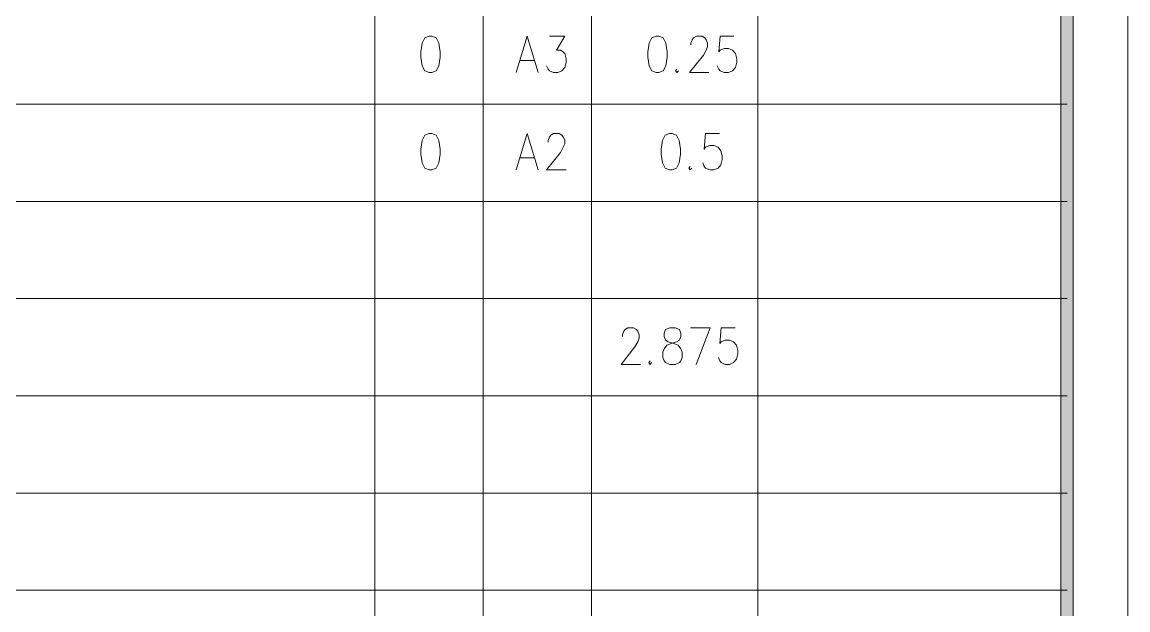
# Model space of a CAD drawing. Header units: millimetres. Extents: x 0 to 207, y 0 to 293.
# Drawn here: x 117.4 to 206.9, y 147.4 to 195.1 of the extents above; entities that cross this region are included whole.
import ezdxf

# ---------------------------------------------------------------- set-up
doc = ezdxf.new("R2010")
doc.units = ezdxf.units.MM

msp = doc.modelspace()

# ---------------------------------------------------------------- hatches: boundary and pattern name
h = msp.add_hatch(color=0)
h.dxf.hatch_style = 2
h.paths.add_polyline_path([(202.483861, 4.434417), (201.499611, 5.418667), (201.499611, 287.224611), (202.483861, 288.208861)])

# ---------------------------------------------------------------- linework, layer by layer
at = {"color": 0, "lineweight": 0}
for points in [[(0, 0), (206.918278, 0), (206.918278, 292.643278), (0, 292.643278)], [(202.483861, 4.434417), (201.499611, 5.418667), (201.499611, 287.224611), (202.483861, 288.208861)], [(150.322139, 193.957222), (149.983472, 193.816111), (149.757694, 193.392778), (149.644806, 192.69075), (149.644806, 192.267417), (149.757694, 191.561861), (149.983472, 191.142056), (150.322139, 191.000944), (150.544389, 191.000944), (150.883056, 191.142056), (151.108833, 191.561861), (151.221722, 192.267417), (151.221722, 192.69075), (151.108833, 193.392778), (150.883056, 193.816111), (150.544389, 193.957222)], [(168.705389, 193.957222), (168.366722, 193.816111), (168.144472, 193.392778), (168.031583, 192.69075), (168.031583, 192.267417), (168.144472, 191.561861), (168.366722, 191.142056), (168.705389, 191.000944), (168.931167, 191.000944), (169.269833, 191.142056), (169.495611, 191.561861), (169.6085, 192.267417), (169.6085, 192.69075), (169.495611, 193.392778), (169.269833, 193.816111), (168.931167, 193.957222)], [(150.322139, 186.072639), (149.983472, 185.931528), (149.757694, 185.511722), (149.644806, 184.806167), (149.644806, 184.382833), (149.757694, 183.680806), (149.983472, 183.257472), (150.322139, 183.116361), (150.544389, 183.116361), (150.883056, 183.257472), (151.108833, 183.680806), (151.221722, 184.382833), (151.221722, 184.806167), (151.108833, 185.511722), (150.883056, 185.931528), (150.544389, 186.072639)], [(169.784889, 186.072639), (169.446222, 185.931528), (169.223972, 185.511722), (169.111083, 184.806167), (169.111083, 184.382833), (169.223972, 183.680806), (169.446222, 183.257472), (169.784889, 183.116361), (170.010667, 183.116361), (170.349333, 183.257472), (170.575111, 183.680806), (170.688, 184.382833), (170.688, 184.806167), (170.575111, 185.511722), (170.349333, 185.931528), (170.010667, 186.072639)], [(169.806056, 170.307), (169.467389, 170.165889), (169.3545, 169.887194), (169.3545, 169.604972), (169.467389, 169.32275), (169.693167, 169.181639), (170.144722, 169.040528), (170.479861, 168.899417), (170.705639, 168.620722), (170.818528, 168.3385), (170.818528, 167.915167), (170.705639, 167.632944), (170.59275, 167.491833), (170.257611, 167.350722), (169.806056, 167.350722), (169.467389, 167.491833), (169.3545, 167.632944), (169.241611, 167.915167), (169.241611, 168.3385), (169.3545, 168.620722), (169.580278, 168.899417), (169.918944, 169.040528), (170.3705, 169.181639), (170.59275, 169.32275), (170.705639, 169.604972), (170.705639, 169.887194), (170.59275, 170.165889), (170.257611, 170.307)]]:
    msp.add_lwpolyline(points, close=True, dxfattribs=at)
for points in [[(145.923, 242.637028), (145.923, 15.889111)], [(154.696583, 242.637028), (154.696583, 15.889111)], [(163.470167, 242.637028), (163.470167, 15.889111)], [(176.949806, 242.637028), (176.949806, 15.889111)], [(157.360056, 191.000944), (158.259639, 193.957222), (159.16275, 191.000944)], [(160.062333, 193.957222), (161.300583, 193.957222), (160.626778, 192.831861), (160.961917, 192.831861), (161.187694, 192.69075), (161.300583, 192.549639), (161.413472, 192.126306), (161.413472, 191.844083), (161.300583, 191.424278), (161.074806, 191.142056), (160.739667, 191.000944), (160.401, 191.000944), (160.062333, 191.142056), (159.949444, 191.283167), (159.836556, 191.561861)], [(171.520556, 193.251667), (171.520556, 193.392778), (171.633444, 193.675), (171.746333, 193.816111), (171.972111, 193.957222), (172.423667, 193.957222), (172.645917, 193.816111), (172.758806, 193.675), (172.871694, 193.392778), (172.871694, 193.110556), (172.758806, 192.831861), (172.536556, 192.408528), (171.407667, 191.000944), (172.984583, 191.000944)], [(175.013056, 193.957222), (173.887694, 193.957222), (173.774806, 192.69075), (173.887694, 192.831861), (174.222833, 192.969444), (174.5615, 192.969444), (174.900167, 192.831861), (175.125944, 192.549639), (175.238833, 192.126306), (175.238833, 191.844083), (175.125944, 191.424278), (174.900167, 191.142056), (174.5615, 191.000944), (174.222833, 191.000944), (173.887694, 191.142056), (173.774806, 191.283167), (173.661917, 191.561861)], [(157.698722, 191.985194), (158.824083, 191.985194)], [(170.395194, 191.283167), (170.282306, 191.142056), (170.395194, 191.000944), (170.508083, 191.142056)], [(25.124833, 188.443306), (201.9935, 188.443306)], [(157.360056, 183.116361), (158.259639, 186.072639), (159.16275, 183.116361)], [(159.949444, 185.370611), (159.949444, 185.511722), (160.062333, 185.790417), (160.175222, 185.931528), (160.401, 186.072639), (160.849028, 186.072639), (161.074806, 185.931528), (161.187694, 185.790417), (161.300583, 185.511722), (161.300583, 185.2295), (161.187694, 184.947278), (160.961917, 184.523944), (159.836556, 183.116361), (161.413472, 183.116361)], [(173.838306, 186.072639), (172.712944, 186.072639), (172.600056, 184.806167), (172.712944, 184.947278), (173.051611, 185.088389), (173.390278, 185.088389), (173.725417, 184.947278), (173.951194, 184.665056), (174.064083, 184.24525), (174.064083, 183.963028), (173.951194, 183.539694), (173.725417, 183.257472), (173.390278, 183.116361), (173.051611, 183.116361), (172.712944, 183.257472), (172.600056, 183.398583), (172.487167, 183.680806)], [(157.698722, 184.104139), (158.824083, 184.104139)], [(171.474694, 183.398583), (171.361806, 183.257472), (171.474694, 183.116361), (171.587583, 183.257472)], [(25.124833, 180.56225), (201.9935, 180.56225)], [(25.124833, 172.677667), (201.9935, 172.677667)], [(165.978417, 169.604972), (165.978417, 169.746083), (166.091306, 170.028306), (166.200667, 170.165889), (166.426444, 170.307), (166.878, 170.307), (167.103778, 170.165889), (167.216667, 170.028306), (167.329556, 169.746083), (167.329556, 169.463861), (167.216667, 169.181639), (166.990889, 168.758306), (165.865528, 167.350722), (167.442444, 167.350722)], [(171.495861, 170.307), (173.072778, 170.307), (171.943889, 167.350722)], [(175.097722, 170.307), (173.972361, 170.307), (173.859472, 169.040528), (173.972361, 169.181639), (174.311028, 169.32275), (174.649694, 169.32275), (174.984833, 169.181639), (175.210611, 168.899417), (175.3235, 168.479611), (175.3235, 168.197389), (175.210611, 167.774056), (174.984833, 167.491833), (174.649694, 167.350722), (174.311028, 167.350722), (173.972361, 167.491833), (173.859472, 167.632944), (173.746583, 167.915167)], [(168.229139, 167.632944), (168.11625, 167.491833), (168.229139, 167.350722), (168.342028, 167.491833)], [(25.124833, 164.796611), (201.9935, 164.796611)], [(25.124833, 156.915556), (201.9935, 156.915556)], [(25.124833, 149.030972), (201.9935, 149.030972)]]:
    msp.add_lwpolyline(points, dxfattribs=at)

doc.saveas('drawing.dxf')
